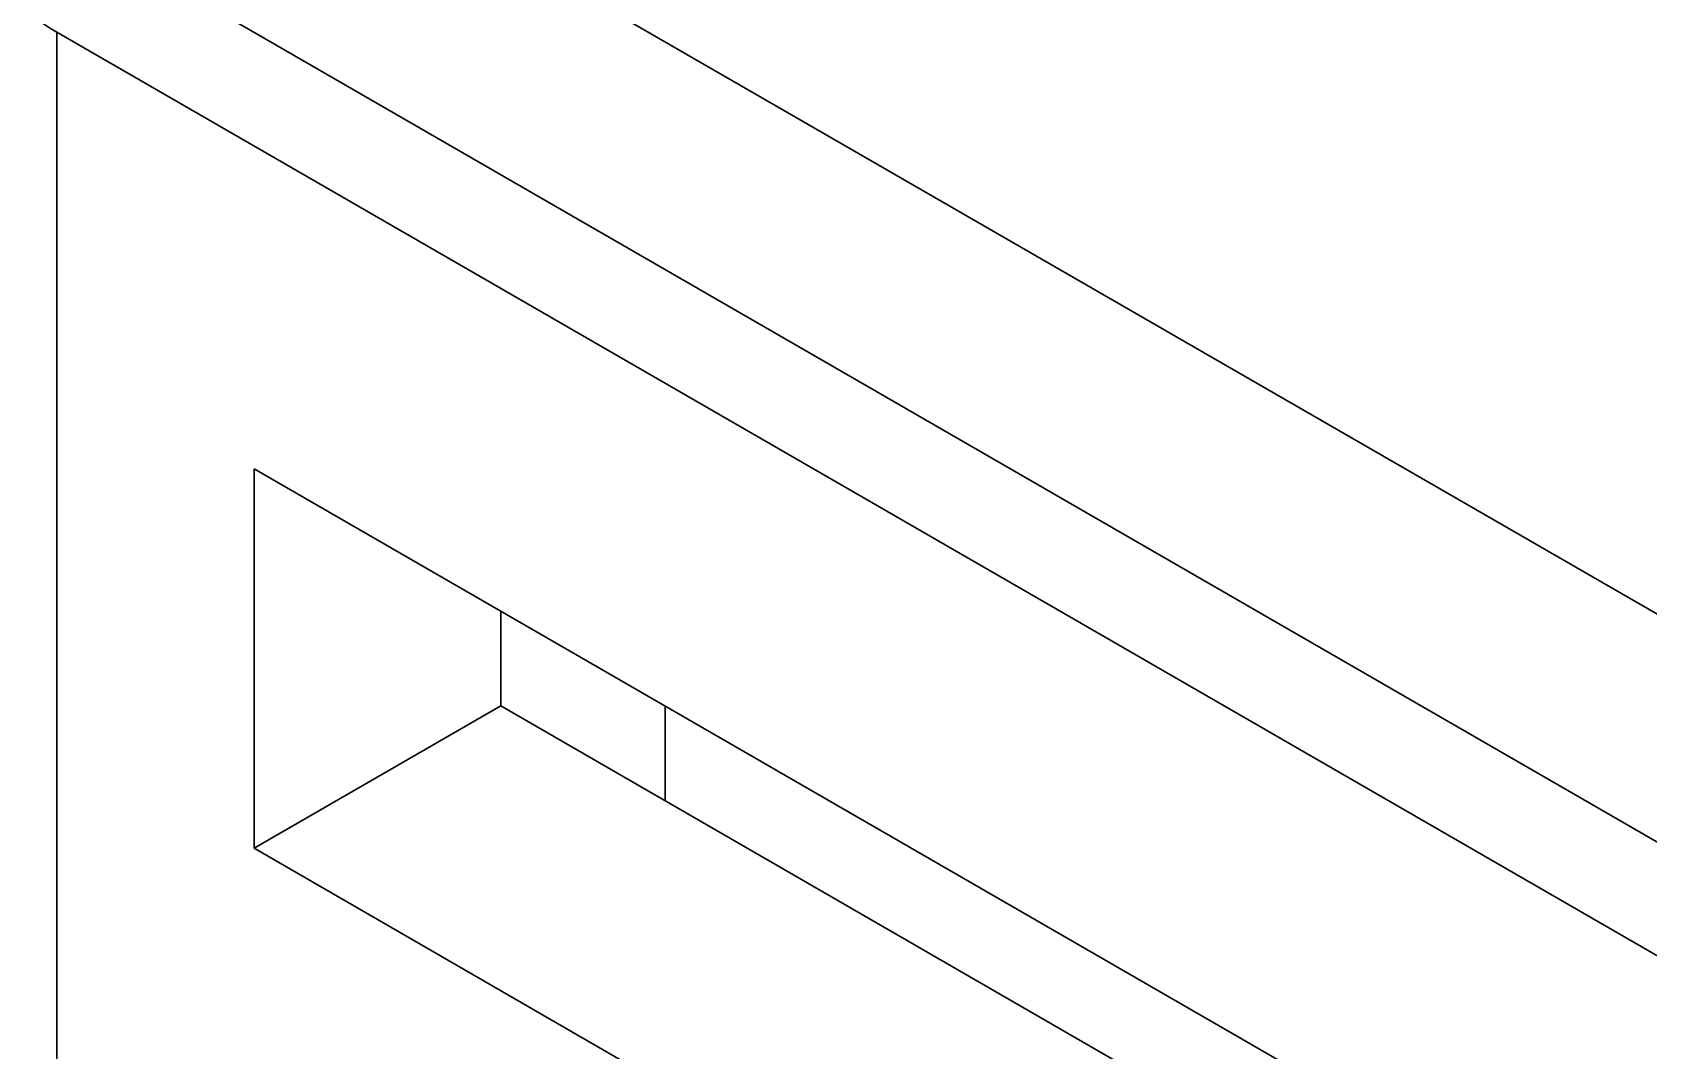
# Model space of a CAD drawing. Header units: millimetres. Extents: x -105 to 105, y -148 to 148.
# Drawn here: x 47.96 to 54.92, y -61.94 to -57.56 of the extents above; entities that cross this region are included whole.
import ezdxf

# ---------------------------------------------------------------- set-up
doc = ezdxf.new("R2010")
doc.units = ezdxf.units.MM
doc.layers.get('0').update_dxf_attribs({"lineweight": 18})

msp = doc.modelspace()

# ---------------------------------------------------------------- linework, layer by layer
at = {"color": 7, "lineweight": 30, "ltscale": 0.293939}
msp.add_line((59.6654, -62.7822), (49.483, -56.9034), dxfattribs=at)
at = {"color": 7, "lineweight": 30, "ltscale": 0.314351}
for p, q in [((59.1704, -63.4762), (48.281, -57.1892)), ((58.9583, -63.8437), (48.0688, -57.5566))]:
    msp.add_line(p, q, dxfattribs=at)
at = {"color": 7, "lineweight": 30, "ltscale": 0.157175}
msp.add_line((48.0688, -63.8437), (48.0688, -57.5566), dxfattribs=at)
at = {"color": 7, "lineweight": 30, "ltscale": 0.040825}
msp.add_line((48.9174, -61.0676), (48.9174, -59.4346), dxfattribs=at)
at = {"color": 7, "lineweight": 30, "ltscale": 0.265362}
for p, q in [((48.9174, -59.4346), (58.1098, -64.7418)), ((58.1098, -66.3748), (48.9174, -61.0676))]:
    msp.add_line(p, q, dxfattribs=at)
at = {"color": 7, "lineweight": 30, "ltscale": 0.010206}
for p, q in [((49.978, -60.4552), (49.978, -60.047)), ((50.6851, -60.8635), (50.6851, -60.4552))]:
    msp.add_line(p, q, dxfattribs=at)
at = {"color": 7, "lineweight": 30, "ltscale": 0.030619}
msp.add_line((48.9174, -61.0676), (49.978, -60.4552), dxfattribs=at)
at = {"color": 7, "lineweight": 30, "ltscale": 0.234743}
msp.add_line((58.1098, -65.1501), (49.978, -60.4552), dxfattribs=at)
at = {"color": 7, "lineweight": 30}
msp.add_ellipse((48.6345, -57.23), major_axis=(0.8, 0), ratio=0.57735, start_param=3.141593, end_param=3.926991, dxfattribs=at)

doc.saveas('drawing.dxf')
